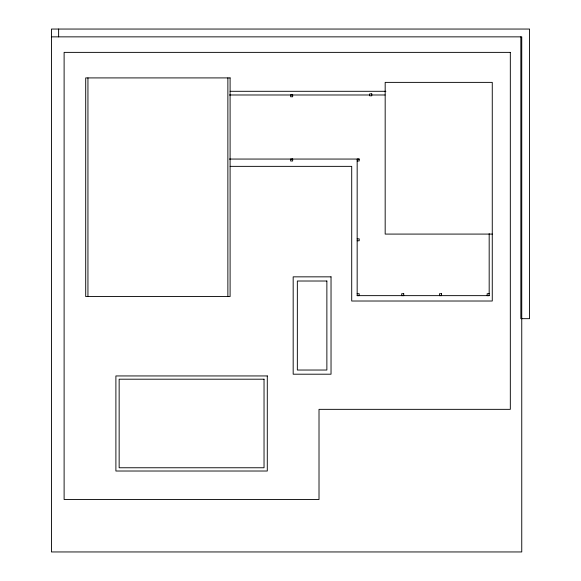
<?xml version="1.0" encoding="UTF-8"?>
<svg xmlns="http://www.w3.org/2000/svg" width="581" height="581" viewBox="0 0 581 581"><rect width="100%" height="100%" fill="white"/><g stroke="black" fill="none" stroke-linecap="round" stroke-linejoin="round"><path stroke-width="0.87" d="M357.162 160.988L359.196 160.988L359.196 159.056L357.162 159.056L357.162 295.642L489.18 295.642L489.18 233.656M357.162 240.774L359.196 240.774L359.196 238.842L357.162 238.842M357.162 295.642L359.196 295.642L359.196 293.717L357.162 293.717M489.18 293.717L487.147 293.717L487.147 295.642L489.18 295.642M51.44 36.857L521.753 36.857L521.753 551.95L51.44 551.95L51.44 29.05L529.56 29.05L529.56 318.671L520.837 318.671L520.837 36.857M230.134 91.297L385.9 91.297M229.401 94.986L369.647 94.986M371.455 94.986L385.043 94.986M229.401 159.056L359.196 159.056M230.141 166.355L351.708 166.355L351.708 301.016L492.267 301.016L492.267 82.379L385.174 82.379L385.174 234.085L492.267 234.085M227.868 77.912L227.868 296.557M87.942 77.912L87.942 296.557M58.63 29.05L58.63 36.857M292.664 94.834L290.631 94.834L290.631 96.766L292.664 96.766L292.664 94.834M371.76 93.868L369.719 93.868L369.719 95.8L371.76 95.8L371.76 93.868M292.664 159.056L290.631 159.056L290.631 160.988L292.664 160.988L292.664 159.056M403.73 293.717L401.689 293.717L401.689 295.642L403.73 295.642L403.73 293.717M441.531 293.717L439.49 293.717L439.49 295.642L441.531 295.642L441.531 293.717M510.321 52.377L64.113 52.377L64.113 499.507L319.013 499.507L319.013 409.344L510.321 409.344L510.321 52.377M230.098 77.912L85.705 77.912L85.705 296.557L230.098 296.557L230.098 77.912M331.032 276.846L293.173 276.846L293.173 374.2L331.032 374.2L331.032 276.846M326.871 281.015L297.341 281.015L297.341 370.032L326.871 370.032L326.871 281.015M267.289 375.943L115.895 375.943L115.895 471.017L267.289 471.017L267.289 375.943M264.035 379.197L119.149 379.197L119.149 467.763L264.035 467.763L264.035 379.197"/></g></svg>
